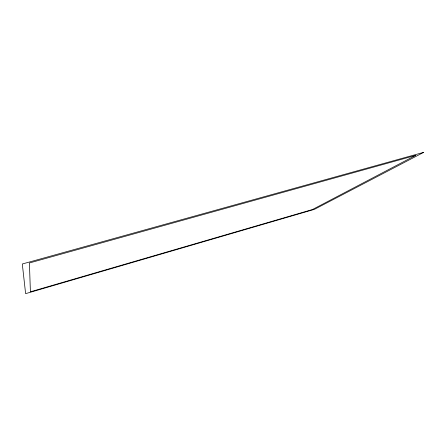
<?xml version="1.0" encoding="UTF-8"?>
<svg xmlns="http://www.w3.org/2000/svg" width="446" height="446" viewBox="0 0 446 446"><rect width="100%" height="100%" fill="white"/><g stroke="black" fill="none" stroke-linecap="round" stroke-linejoin="round"><path stroke-width="0.67" d="M415.678 155.381L312.456 209.531L30.406 291.801L29.408 262.984L415.678 155.381M423.7 152.348L314.402 209.364L25.617 293.652L22.3 263.993L423.7 152.348"/></g></svg>
